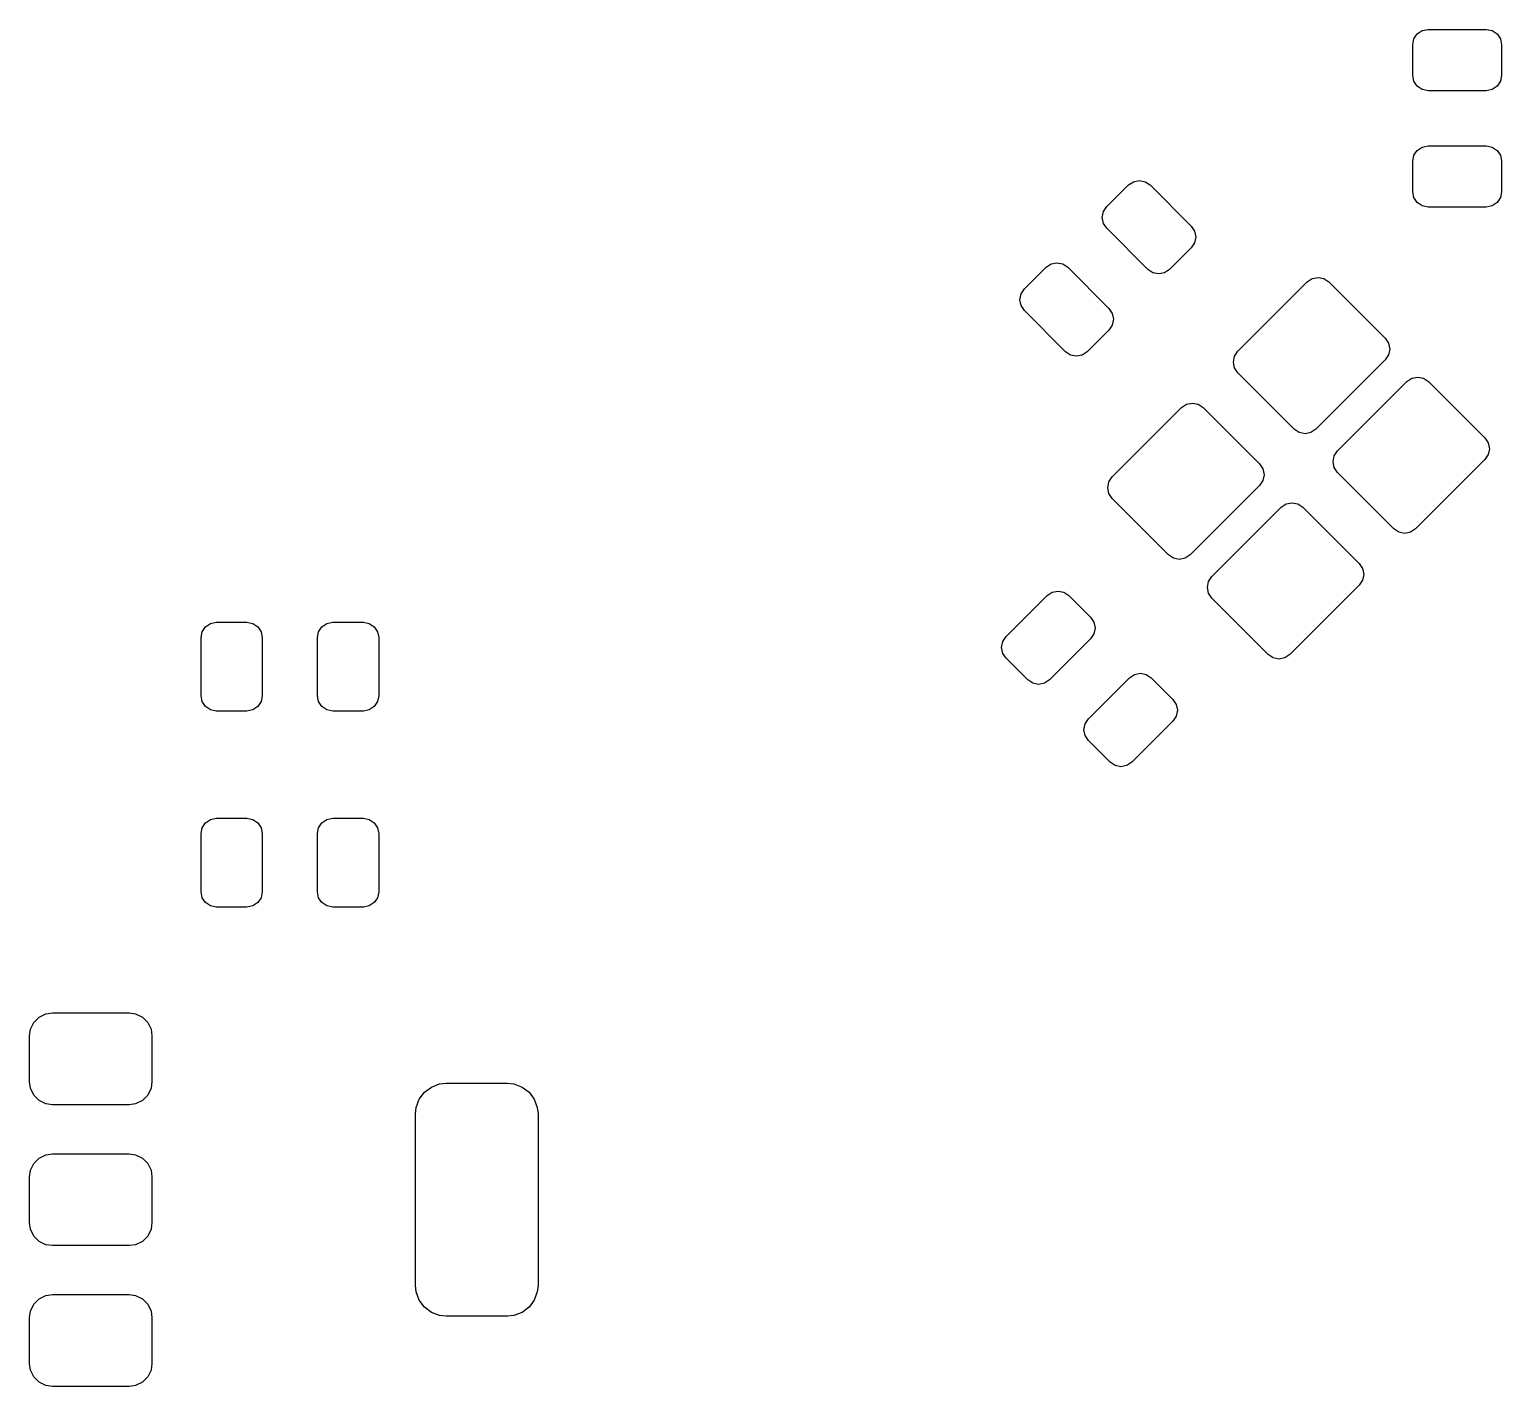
# Model space of a CAD drawing. Extents: x 15.6 to 62.2, y 19.2 to 41.4.
# Drawn here: x 15.6 to 39.62, y 19.25 to 41.4 of the extents above; entities that cross this region are included whole.
import ezdxf

# ---------------------------------------------------------------- set-up
doc = ezdxf.new("R2010")
doc.units = 0
doc.layers.add('BLACK', color=7, linetype='CONTINUOUS')

msp = doc.modelspace()

# ---------------------------------------------------------------- linework, layer by layer
at = {"layer": 'BLACK', "linetype": 'CONTINUOUS'}
for p, q in [((38.19403, 41.245671), (38.248223, 41.326777)), ((38.248223, 41.326777), (38.329329, 41.38097)), ((38.329329, 41.38097), (38.425, 41.4)), ((38.425, 41.4), (39.375, 41.4)), ((39.375, 41.4), (39.470671, 41.38097)), ((39.470671, 41.38097), (39.551777, 41.326777)), ((39.551777, 41.326777), (39.60597, 41.245671)), ((38.175, 41.15), (38.19403, 41.245671)), ((38.175, 40.65), (38.175, 41.15)), ((39.60597, 41.245671), (39.625, 41.15)), ((39.625, 41.15), (39.625, 40.65)), ((38.19403, 40.554329), (38.175, 40.65)), ((39.625, 40.65), (39.60597, 40.554329)), ((38.248223, 40.473223), (38.19403, 40.554329)), ((38.329329, 40.41903), (38.248223, 40.473223)), ((38.425, 40.4), (38.329329, 40.41903)), ((39.375, 40.4), (38.425, 40.4)), ((39.470671, 40.41903), (39.375, 40.4)), ((39.551777, 40.473223), (39.470671, 40.41903)), ((39.60597, 40.554329), (39.551777, 40.473223)), ((38.19403, 39.345673), (38.248223, 39.426779)), ((38.248223, 39.426779), (38.329329, 39.480972)), ((38.329329, 39.480972), (38.425, 39.500002)), ((38.425, 39.500002), (39.375, 39.500002)), ((39.375, 39.500002), (39.470671, 39.480972)), ((39.470671, 39.480972), (39.551777, 39.426779)), ((39.551777, 39.426779), (39.60597, 39.345673)), ((38.175, 39.250002), (38.19403, 39.345673)), ((38.175, 38.750002), (38.175, 39.250002)), ((39.60597, 39.345673), (39.625, 39.250002)), ((39.625, 39.250002), (39.625, 38.750002)), ((33.616981, 38.915373), (33.712652, 38.934404)), ((33.712652, 38.934404), (33.808323, 38.915373)), ((33.182322, 38.507627), (33.535875, 38.86118)), ((33.535875, 38.86118), (33.616981, 38.915373)), ((33.808323, 38.915373), (33.889429, 38.86118)), ((33.889429, 38.86118), (34.56118, 38.189429)), ((38.19403, 38.654331), (38.175, 38.750002)), ((39.625, 38.750002), (39.60597, 38.654331)), ((33.128129, 38.426521), (33.182322, 38.507627)), ((38.248223, 38.573225), (38.19403, 38.654331)), ((38.329329, 38.519032), (38.248223, 38.573225)), ((38.425, 38.500002), (38.329329, 38.519032)), ((39.375, 38.500002), (38.425, 38.500002)), ((39.470671, 38.519032), (39.375, 38.500002)), ((39.551777, 38.573225), (39.470671, 38.519032)), ((39.60597, 38.654331), (39.551777, 38.573225)), ((33.109098, 38.33085), (33.128129, 38.426521)), ((33.128129, 38.235179), (33.109098, 38.33085)), ((33.182322, 38.154073), (33.128129, 38.235179)), ((33.854073, 37.482322), (33.182322, 38.154073)), ((34.56118, 38.189429), (34.615373, 38.108323)), ((34.615373, 38.108323), (34.634404, 38.012652)), ((34.634404, 38.012652), (34.615373, 37.916981)), ((34.56118, 37.835875), (34.207627, 37.482322)), ((34.615373, 37.916981), (34.56118, 37.835875)), ((31.83882, 37.164125), (32.192373, 37.517678)), ((32.192373, 37.517678), (32.273479, 37.571871)), ((32.273479, 37.571871), (32.36915, 37.590902)), ((32.36915, 37.590902), (32.464821, 37.571871)), ((32.464821, 37.571871), (32.545927, 37.517678)), ((32.545927, 37.517678), (33.217678, 36.845927)), ((33.935179, 37.428129), (33.854073, 37.482322)), ((34.207627, 37.482322), (34.126521, 37.428129)), ((34.03085, 37.409098), (33.935179, 37.428129)), ((34.126521, 37.428129), (34.03085, 37.409098)), ((35.322182, 36.147667), (36.453553, 37.279038)), ((36.453553, 37.279038), (36.534659, 37.333231)), ((36.534659, 37.333231), (36.63033, 37.352261)), ((36.63033, 37.352261), (36.726001, 37.333231)), ((36.726001, 37.333231), (36.807107, 37.279038)), ((36.807107, 37.279038), (37.726346, 36.359799)), ((31.765596, 36.987348), (31.784627, 37.083019)), ((31.784627, 37.083019), (31.83882, 37.164125)), ((31.784627, 36.891677), (31.765596, 36.987348)), ((31.83882, 36.810571), (31.784627, 36.891677)), ((32.510571, 36.13882), (31.83882, 36.810571)), ((33.217678, 36.845927), (33.271871, 36.764821)), ((33.271871, 36.764821), (33.290902, 36.66915)), ((33.271871, 36.573479), (33.217678, 36.492373)), ((33.290902, 36.66915), (33.271871, 36.573479)), ((33.217678, 36.492373), (32.864125, 36.13882)), ((37.726346, 36.359799), (37.780539, 36.278693)), ((37.780539, 36.278693), (37.799569, 36.183022)), ((32.591677, 36.084627), (32.510571, 36.13882)), ((32.687348, 36.065596), (32.591677, 36.084627)), ((32.783019, 36.084627), (32.687348, 36.065596)), ((32.864125, 36.13882), (32.783019, 36.084627)), ((35.248959, 35.97089), (35.267989, 36.066561)), ((35.267989, 36.066561), (35.322182, 36.147667)), ((37.780539, 36.087351), (37.726346, 36.006245)), ((37.799569, 36.183022), (37.780539, 36.087351)), ((35.267989, 35.875219), (35.248959, 35.97089)), ((35.322182, 35.794113), (35.267989, 35.875219)), ((37.726346, 36.006245), (36.594975, 34.874874)), ((36.241421, 34.874874), (35.322182, 35.794113)), ((36.948528, 34.521321), (38.079899, 35.652692)), ((38.079899, 35.652692), (38.161005, 35.706885)), ((38.161005, 35.706885), (38.256676, 35.725915)), ((38.256676, 35.725915), (38.352347, 35.706885)), ((38.352347, 35.706885), (38.433453, 35.652692)), ((38.433453, 35.652692), (39.352692, 34.733453)), ((33.271572, 34.097057), (34.402943, 35.228428)), ((34.402943, 35.228428), (34.484049, 35.282621)), ((34.484049, 35.282621), (34.57972, 35.301651)), ((34.57972, 35.301651), (34.675391, 35.282621)), ((34.675391, 35.282621), (34.756497, 35.228428)), ((34.756497, 35.228428), (35.675736, 34.309189)), ((36.322527, 34.820681), (36.241421, 34.874874)), ((36.594975, 34.874874), (36.513869, 34.820681)), ((36.418198, 34.801651), (36.322527, 34.820681)), ((36.513869, 34.820681), (36.418198, 34.801651)), ((39.352692, 34.733453), (39.406885, 34.652347)), ((39.406885, 34.652347), (39.425915, 34.556676)), ((36.875305, 34.344544), (36.894335, 34.440215)), ((36.894335, 34.440215), (36.948528, 34.521321)), ((39.352692, 34.379899), (38.221321, 33.248528)), ((39.406885, 34.461005), (39.352692, 34.379899)), ((39.425915, 34.556676), (39.406885, 34.461005)), ((35.675736, 34.309189), (35.729929, 34.228083)), ((35.729929, 34.228083), (35.748959, 34.132412)), ((35.748959, 34.132412), (35.729929, 34.036741)), ((36.894335, 34.248873), (36.875305, 34.344544)), ((36.948528, 34.167767), (36.894335, 34.248873)), ((37.867767, 33.248528), (36.948528, 34.167767)), ((33.198349, 33.92028), (33.217379, 34.015951)), ((33.217379, 33.824609), (33.198349, 33.92028)), ((33.217379, 34.015951), (33.271572, 34.097057)), ((35.675736, 33.955635), (34.544365, 32.824264)), ((35.729929, 34.036741), (35.675736, 33.955635)), ((33.271572, 33.743503), (33.217379, 33.824609)), ((34.190811, 32.824264), (33.271572, 33.743503)), ((36.029289, 33.602082), (36.110395, 33.656275)), ((36.110395, 33.656275), (36.206066, 33.675305)), ((36.206066, 33.675305), (36.301737, 33.656275)), ((36.301737, 33.656275), (36.382843, 33.602082)), ((34.897918, 32.470711), (36.029289, 33.602082)), ((36.382843, 33.602082), (37.302082, 32.682843)), ((37.948873, 33.194335), (37.867767, 33.248528)), ((38.044544, 33.175305), (37.948873, 33.194335)), ((38.140215, 33.194335), (38.044544, 33.175305)), ((38.221321, 33.248528), (38.140215, 33.194335)), ((34.271917, 32.770071), (34.190811, 32.824264)), ((34.367588, 32.751041), (34.271917, 32.770071)), ((34.463259, 32.770071), (34.367588, 32.751041)), ((34.544365, 32.824264), (34.463259, 32.770071)), ((37.302082, 32.682843), (37.356275, 32.601737)), ((34.843725, 32.389605), (34.897918, 32.470711)), ((37.356275, 32.601737), (37.375305, 32.506066)), ((37.375305, 32.506066), (37.356275, 32.410395)), ((32.210571, 32.16118), (32.291677, 32.215373)), ((32.291677, 32.215373), (32.387348, 32.234404)), ((32.387348, 32.234404), (32.483019, 32.215373)), ((32.483019, 32.215373), (32.564125, 32.16118)), ((34.824695, 32.293934), (34.843725, 32.389605)), ((34.843725, 32.198263), (34.824695, 32.293934)), ((34.897918, 32.117157), (34.843725, 32.198263)), ((37.302082, 32.329289), (36.170711, 31.197918)), ((37.356275, 32.410395), (37.302082, 32.329289)), ((31.53882, 31.489429), (32.210571, 32.16118)), ((32.564125, 32.16118), (32.917678, 31.807627)), ((35.817157, 31.197918), (34.897918, 32.117157)), ((18.554329, 31.70597), (18.65, 31.725)), ((18.65, 31.725), (19.15, 31.725)), ((19.15, 31.725), (19.245671, 31.70597)), ((20.454329, 31.70597), (20.55, 31.725)), ((20.55, 31.725), (21.05, 31.725)), ((21.05, 31.725), (21.145671, 31.70597)), ((32.917678, 31.807627), (32.971871, 31.726521)), ((32.971871, 31.726521), (32.990902, 31.63085)), ((18.4, 31.475), (18.41903, 31.570671)), ((18.4, 30.525), (18.4, 31.475)), ((18.41903, 31.570671), (18.473223, 31.651777)), ((18.473223, 31.651777), (18.554329, 31.70597)), ((19.245671, 31.70597), (19.326777, 31.651777)), ((19.326777, 31.651777), (19.38097, 31.570671)), ((19.38097, 31.570671), (19.4, 31.475)), ((19.4, 31.475), (19.4, 30.525)), ((20.3, 31.475), (20.31903, 31.570671)), ((20.3, 30.525), (20.3, 31.475)), ((20.31903, 31.570671), (20.373223, 31.651777)), ((20.373223, 31.651777), (20.454329, 31.70597)), ((21.145671, 31.70597), (21.226777, 31.651777)), ((21.226777, 31.651777), (21.28097, 31.570671)), ((21.28097, 31.570671), (21.3, 31.475)), ((21.3, 31.475), (21.3, 30.525)), ((31.484627, 31.408323), (31.53882, 31.489429)), ((32.971871, 31.535179), (32.917678, 31.454073)), ((32.990902, 31.63085), (32.971871, 31.535179)), ((31.465596, 31.312652), (31.484627, 31.408323)), ((31.484627, 31.216981), (31.465596, 31.312652)), ((32.917678, 31.454073), (32.245927, 30.782322)), ((31.53882, 31.135875), (31.484627, 31.216981)), ((31.892373, 30.782322), (31.53882, 31.135875)), ((35.898263, 31.143725), (35.817157, 31.197918)), ((35.993934, 31.124695), (35.898263, 31.143725)), ((36.089605, 31.143725), (35.993934, 31.124695)), ((36.170711, 31.197918), (36.089605, 31.143725)), ((31.973479, 30.728129), (31.892373, 30.782322)), ((32.245927, 30.782322), (32.164821, 30.728129)), ((32.882322, 30.145927), (33.554073, 30.817678)), ((33.554073, 30.817678), (33.635179, 30.871871)), ((33.635179, 30.871871), (33.73085, 30.890902)), ((33.73085, 30.890902), (33.826521, 30.871871)), ((33.826521, 30.871871), (33.907627, 30.817678)), ((33.907627, 30.817678), (34.26118, 30.464125)), ((18.41903, 30.429329), (18.4, 30.525)), ((19.4, 30.525), (19.38097, 30.429329)), ((20.31903, 30.429329), (20.3, 30.525)), ((21.3, 30.525), (21.28097, 30.429329)), ((32.06915, 30.709098), (31.973479, 30.728129)), ((32.164821, 30.728129), (32.06915, 30.709098)), ((18.473223, 30.348223), (18.41903, 30.429329)), ((18.554329, 30.29403), (18.473223, 30.348223)), ((18.65, 30.275), (18.554329, 30.29403)), ((19.15, 30.275), (18.65, 30.275)), ((19.245671, 30.29403), (19.15, 30.275)), ((19.326777, 30.348223), (19.245671, 30.29403)), ((19.38097, 30.429329), (19.326777, 30.348223)), ((20.373223, 30.348223), (20.31903, 30.429329)), ((20.454329, 30.29403), (20.373223, 30.348223)), ((20.55, 30.275), (20.454329, 30.29403)), ((21.05, 30.275), (20.55, 30.275)), ((21.145671, 30.29403), (21.05, 30.275)), ((21.226777, 30.348223), (21.145671, 30.29403)), ((21.28097, 30.429329), (21.226777, 30.348223)), ((34.26118, 30.464125), (34.315373, 30.383019)), ((34.315373, 30.383019), (34.334404, 30.287348)), ((34.334404, 30.287348), (34.315373, 30.191677)), ((32.809098, 29.96915), (32.828129, 30.064821)), ((32.828129, 30.064821), (32.882322, 30.145927)), ((34.26118, 30.110571), (33.589429, 29.43882)), ((34.315373, 30.191677), (34.26118, 30.110571)), ((32.828129, 29.873479), (32.809098, 29.96915)), ((32.882322, 29.792373), (32.828129, 29.873479)), ((33.235875, 29.43882), (32.882322, 29.792373)), ((33.316981, 29.384627), (33.235875, 29.43882)), ((33.412652, 29.365596), (33.316981, 29.384627)), ((33.508323, 29.384627), (33.412652, 29.365596)), ((33.589429, 29.43882), (33.508323, 29.384627)), ((18.4, 28.275), (18.41903, 28.370671)), ((18.41903, 28.370671), (18.473223, 28.451777)), ((18.473223, 28.451777), (18.554329, 28.50597)), ((18.554329, 28.50597), (18.65, 28.525)), ((18.65, 28.525), (19.15, 28.525)), ((19.15, 28.525), (19.245671, 28.50597)), ((19.245671, 28.50597), (19.326777, 28.451777)), ((19.326777, 28.451777), (19.38097, 28.370671)), ((19.38097, 28.370671), (19.4, 28.275)), ((20.3, 28.275), (20.31903, 28.370671)), ((20.31903, 28.370671), (20.373223, 28.451777)), ((20.373223, 28.451777), (20.454329, 28.50597)), ((20.454329, 28.50597), (20.55, 28.525)), ((20.55, 28.525), (21.05, 28.525)), ((21.05, 28.525), (21.145671, 28.50597)), ((21.145671, 28.50597), (21.226777, 28.451777)), ((21.226777, 28.451777), (21.28097, 28.370671)), ((21.28097, 28.370671), (21.3, 28.275)), ((18.4, 27.325), (18.4, 28.275)), ((19.4, 28.275), (19.4, 27.325)), ((20.3, 27.325), (20.3, 28.275)), ((21.3, 28.275), (21.3, 27.325)), ((18.41903, 27.229329), (18.4, 27.325)), ((18.473223, 27.148223), (18.41903, 27.229329)), ((19.38097, 27.229329), (19.326777, 27.148223)), ((19.4, 27.325), (19.38097, 27.229329)), ((20.31903, 27.229329), (20.3, 27.325)), ((20.373223, 27.148223), (20.31903, 27.229329)), ((21.28097, 27.229329), (21.226777, 27.148223)), ((21.3, 27.325), (21.28097, 27.229329)), ((18.554329, 27.09403), (18.473223, 27.148223)), ((18.65, 27.075), (18.554329, 27.09403)), ((19.15, 27.075), (18.65, 27.075)), ((19.245671, 27.09403), (19.15, 27.075)), ((19.326777, 27.148223), (19.245671, 27.09403)), ((20.454329, 27.09403), (20.373223, 27.148223)), ((20.55, 27.075), (20.454329, 27.09403)), ((21.05, 27.075), (20.55, 27.075)), ((21.145671, 27.09403), (21.05, 27.075)), ((21.226777, 27.148223), (21.145671, 27.09403)), ((15.669807, 25.192904), (15.757096, 25.280193)), ((15.757096, 25.280193), (15.867999, 25.33441)), ((15.867999, 25.33441), (15.975, 25.35)), ((15.975, 25.35), (17.225, 25.35)), ((17.225, 25.35), (17.332001, 25.33441)), ((17.332001, 25.33441), (17.442904, 25.280193)), ((17.442904, 25.280193), (17.530193, 25.192904)), ((15.6, 24.975), (15.61559, 25.082001)), ((15.61559, 25.082001), (15.669807, 25.192904)), ((17.530193, 25.192904), (17.58441, 25.082001)), ((17.58441, 25.082001), (17.6, 24.975)), ((15.6, 24.225), (15.6, 24.975)), ((17.6, 24.975), (17.6, 24.225)), ((15.61559, 24.117999), (15.6, 24.225)), ((15.669807, 24.007096), (15.61559, 24.117999)), ((17.58441, 24.117999), (17.530193, 24.007096)), ((17.6, 24.225), (17.58441, 24.117999)), ((21.961161, 23.939624), (22.046447, 24.053553)), ((22.046447, 24.053553), (22.160376, 24.138839)), ((22.160376, 24.138839), (22.293717, 24.188573)), ((22.293717, 24.188573), (22.4, 24.2)), ((22.4, 24.2), (23.4, 24.2)), ((23.4, 24.2), (23.506283, 24.188573)), ((23.506283, 24.188573), (23.639624, 24.138839)), ((23.639624, 24.138839), (23.753553, 24.053553)), ((23.753553, 24.053553), (23.838839, 23.939624)), ((15.757096, 23.919807), (15.669807, 24.007096)), ((15.867999, 23.86559), (15.757096, 23.919807)), ((15.975, 23.85), (15.867999, 23.86559)), ((17.225, 23.85), (15.975, 23.85)), ((17.332001, 23.86559), (17.225, 23.85)), ((17.442904, 23.919807), (17.332001, 23.86559)), ((17.530193, 24.007096), (17.442904, 23.919807)), ((21.9, 23.7), (21.911427, 23.806283)), ((21.911427, 23.806283), (21.961161, 23.939624)), ((23.838839, 23.939624), (23.888573, 23.806283)), ((23.888573, 23.806283), (23.9, 23.7)), ((21.9, 20.9), (21.9, 23.7)), ((23.9, 23.7), (23.9, 20.9)), ((15.61559, 22.782001), (15.669807, 22.892904)), ((15.669807, 22.892904), (15.757096, 22.980193)), ((15.757096, 22.980193), (15.867999, 23.03441)), ((15.867999, 23.03441), (15.975, 23.05)), ((15.975, 23.05), (17.225, 23.05)), ((17.225, 23.05), (17.332001, 23.03441)), ((17.332001, 23.03441), (17.442904, 22.980193)), ((17.442904, 22.980193), (17.530193, 22.892904)), ((17.530193, 22.892904), (17.58441, 22.782001)), ((15.6, 22.675), (15.61559, 22.782001)), ((15.6, 21.925), (15.6, 22.675)), ((17.58441, 22.782001), (17.6, 22.675)), ((17.6, 22.675), (17.6, 21.925)), ((15.61559, 21.817999), (15.6, 21.925)), ((17.6, 21.925), (17.58441, 21.817999)), ((15.669807, 21.707096), (15.61559, 21.817999)), ((15.757096, 21.619807), (15.669807, 21.707096)), ((17.530193, 21.707096), (17.442904, 21.619807)), ((17.58441, 21.817999), (17.530193, 21.707096)), ((15.867999, 21.56559), (15.757096, 21.619807)), ((15.975, 21.55), (15.867999, 21.56559)), ((17.225, 21.55), (15.975, 21.55)), ((17.332001, 21.56559), (17.225, 21.55)), ((17.442904, 21.619807), (17.332001, 21.56559)), ((15.669807, 20.592904), (15.757096, 20.680193)), ((15.757096, 20.680193), (15.867999, 20.73441)), ((15.867999, 20.73441), (15.975, 20.75)), ((15.975, 20.75), (17.225, 20.75)), ((17.225, 20.75), (17.332001, 20.73441)), ((17.332001, 20.73441), (17.442904, 20.680193)), ((17.442904, 20.680193), (17.530193, 20.592904)), ((21.911427, 20.793717), (21.9, 20.9)), ((21.961161, 20.660376), (21.911427, 20.793717)), ((23.888573, 20.793717), (23.838839, 20.660376)), ((23.9, 20.9), (23.888573, 20.793717)), ((15.6, 20.375), (15.61559, 20.482001)), ((15.61559, 20.482001), (15.669807, 20.592904)), ((17.530193, 20.592904), (17.58441, 20.482001)), ((17.58441, 20.482001), (17.6, 20.375)), ((22.046447, 20.546447), (21.961161, 20.660376)), ((22.160376, 20.461161), (22.046447, 20.546447)), ((22.293717, 20.411427), (22.160376, 20.461161)), ((23.639624, 20.461161), (23.506283, 20.411427)), ((23.753553, 20.546447), (23.639624, 20.461161)), ((23.838839, 20.660376), (23.753553, 20.546447)), ((15.6, 19.625), (15.6, 20.375)), ((17.6, 20.375), (17.6, 19.625)), ((22.4, 20.4), (22.293717, 20.411427)), ((23.4, 20.4), (22.4, 20.4)), ((23.506283, 20.411427), (23.4, 20.4)), ((15.61559, 19.517999), (15.6, 19.625)), ((15.669807, 19.407096), (15.61559, 19.517999)), ((17.58441, 19.517999), (17.530193, 19.407096)), ((17.6, 19.625), (17.58441, 19.517999)), ((15.757096, 19.319807), (15.669807, 19.407096)), ((15.867999, 19.26559), (15.757096, 19.319807)), ((15.975, 19.25), (15.867999, 19.26559)), ((17.225, 19.25), (15.975, 19.25)), ((17.332001, 19.26559), (17.225, 19.25)), ((17.442904, 19.319807), (17.332001, 19.26559)), ((17.530193, 19.407096), (17.442904, 19.319807))]:
    msp.add_line(p, q, dxfattribs=at)

doc.saveas('drawing.dxf')
